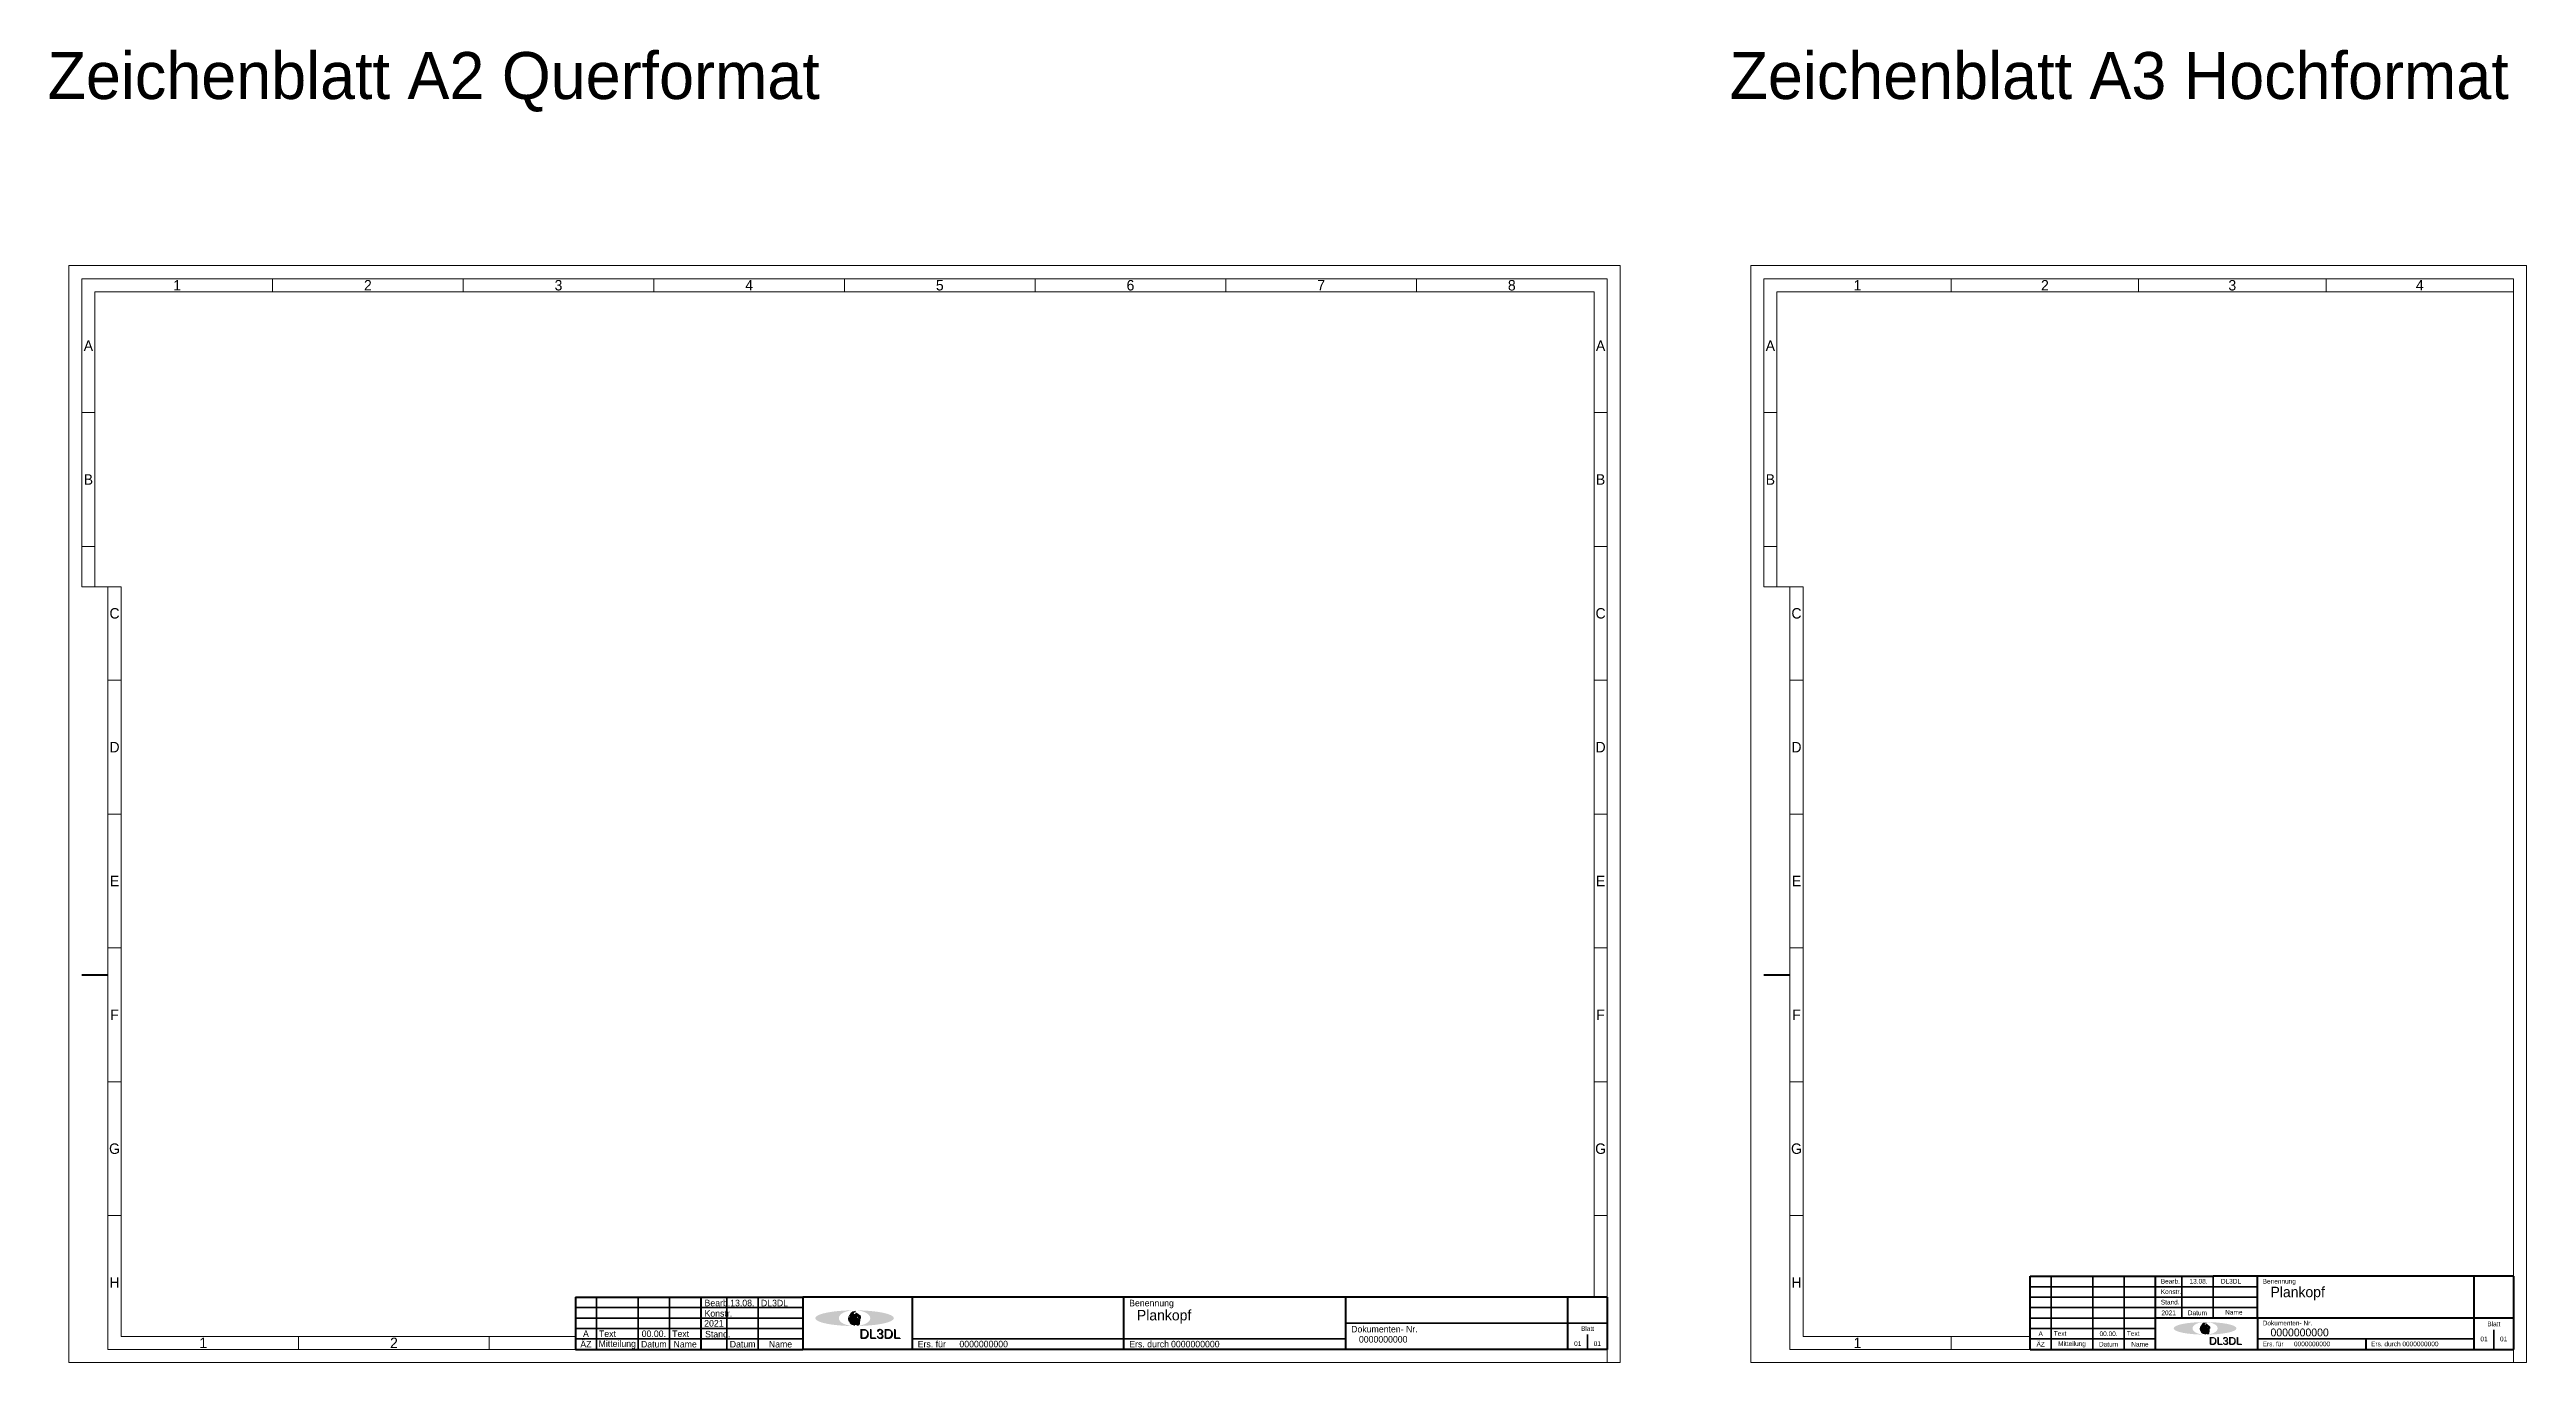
# Model space of a CAD drawing. Header units: millimetres. Extents: x -2 to 4162, y -72 to 4282.
# Drawn here: x 2129 to 3078, y 851 to 1354 of the extents above; entities that cross this region are included whole.
import ezdxf
from ezdxf.enums import TextEntityAlignment as Align

# ---------------------------------------------------------------- set-up
doc = ezdxf.new("R2010")
doc.units = ezdxf.units.MM
for name, color, linetype, lineweight, true_color in [('_Logo_A_oval', 1, 'Continuous', 5, 0xff0000), ('_Logo_B_oval', 30, 'Continuous', 5, 0xff7f00), ('_Logo_C_oval', 16, 'Continuous', 5, 0x4c0000), ('_Logo_Phoenix', 96, 'Continuous', 5, 0x004c00), ('_Logo_Text1', 5, 'Continuous', 5, 0x0000ff), ('_Logo_Text2', 1, 'Continuous', 5, 0xff0000), ('Begrenzungslinie Felder', 5, 'Continuous', 50, 0x0000ff), ('Begrenzungslinie Schriftfeld', 30, 'Continuous', 100, 0xff7f00), ('Blattformate', 2, 'Continuous', 5, 0xffff00), ('Hilfe', 6, 'Continuous', 5, 0xff00ff), ('Legende', 7, 'Continuous', 5, 0x000000), ('Lochung', 94, 'Continuous', 50, 0x008000), ('Text_Ausgef', 3, 'Continuous', 5, 0x00ff00), ('Text_Vorgabe', 1, 'Continuous', 5, 0xff0000), ('Zeichnungsrahmen_1', 7, 'Continuous', 5, 0x000000), ('Zeilenlinie', 134, 'Continuous', 35, 0x008080)]:
    doc.layers.add(name, color=color, linetype=linetype, lineweight=lineweight, true_color=true_color)
doc.styles.add('textstyle119', font='')
doc.styles.add('textstyle120', font='')
doc.styles.add('textstyle121', font='')
doc.styles.add('textstyle131', font='')
doc.styles.add('textstyle134', font='')
doc.styles.add('textstyle135', font='')
doc.styles.add('textstyle136', font='')
doc.styles.add('textstyle137', font='')
doc.styles.add('textstyle138', font='')
doc.styles.add('textstyle173', font='')
doc.styles.add('textstyle174', font='')
doc.styles.add('textstyle177', font='')
doc.styles.add('textstyle181', font='')
doc.styles.add('textstyle182', font='')
doc.styles.add('textstyle183', font='')
doc.styles.add('textstyle184', font='')
doc.styles.add('textstyle185', font='')
doc.styles.add('textstyle187', font='')
doc.styles.add('textstyle188', font='')
doc.styles.add('textstyle189', font='')
doc.styles.add('textstyle190', font='')
doc.styles.add('textstyle191', font='')
doc.styles.add('textstyle192', font='')
doc.styles.add('textstyle193', font='')
doc.styles.add('textstyle194', font='')
doc.styles.add('textstyle195', font='')
doc.styles.add('textstyle196', font='')
doc.styles.add('textstyle197', font='')
doc.styles.add('textstyle198', font='')
doc.styles.add('textstyle199', font='')
doc.styles.add('textstyle242', font='')
doc.styles.add('textstyle244', font='')
doc.styles.add('textstyle246', font='')
doc.styles.add('textstyle248', font='')
doc.styles.add('textstyle253', font='')
doc.styles.add('textstyle258', font='')
doc.styles.add('textstyle260', font='')
doc.styles.add('textstyle262', font='')
doc.styles.add('textstyle264', font='')
doc.styles.add('textstyle266', font='')
doc.styles.add('textstyle268', font='')
doc.styles.add('textstyle272', font='')
doc.styles.add('textstyle277', font='')
doc.styles.add('textstyle279', font='')
doc.styles.add('textstyle281', font='')
doc.styles.add('textstyle283', font='')
doc.styles.add('textstyle317', font='')
doc.styles.add('textstyle323', font='')
doc.styles.add('textstyle333', font='')
doc.styles.add('textstyle343', font='')
doc.styles.add('textstyle347', font='')
doc.styles.add('textstyle353', font='')
doc.styles.add('textstyle362', font='')
doc.styles.add('textstyle366', font='')
doc.styles.add('textstyle370', font='')
doc.styles.add('textstyle371', font='')
doc.styles.add('textstyle374', font='')
doc.styles.add('textstyle385', font='')
doc.styles.add('textstyle394', font='')
doc.styles.add('textstyle398', font='')
doc.styles.add('textstyle406', font='')
doc.styles.add('textstyle407', font='')
doc.styles.add('textstyle412', font='')
doc.styles.add('textstyle413', font='')
doc.styles.add('textstyle429', font='')
doc.styles.add('textstyle439', font='')
doc.styles.add('textstyle445', font='')
doc.styles.add('textstyle457', font='')
doc.styles.add('textstyle463', font='')
doc.styles.add('textstyle469', font='')
doc.styles.add('textstyle476', font='')
doc.styles.add('textstyle483', font='')
doc.styles.add('textstyle489', font='')
doc.styles.add('textstyle49', font='')
doc.styles.add('textstyle496', font='')
doc.styles.add('textstyle498', font='')
doc.styles.add('textstyle508', font='')
doc.styles.add('textstyle510', font='')
doc.styles.add('textstyle511', font='')
doc.styles.add('textstyle526', font='')
doc.styles.add('textstyle528', font='')
doc.styles.add('textstyle765', font='')
doc.styles.add('textstyle766', font='')
doc.styles.add('textstyle783', font='')
doc.styles.add('textstyle786', font='')
doc.styles.add('textstyle789', font='')
doc.styles.add('textstyle796', font='')
doc.styles.add('textstyle805', font='')
doc.styles.add('textstyle808', font='')
doc.styles.add('textstyle814', font='')
doc.styles.add('textstyle817', font='')
doc.styles.add('textstyle818', font='')
doc.styles.add('textstyle823', font='')
doc.styles.add('textstyle824', font='')
doc.styles.add('textstyle831', font='')
doc.styles.add('textstyle836', font='')
doc.styles.get('textstyle119').set_extended_font_data('TGL 31034-1')
doc.styles.get('textstyle120').set_extended_font_data('TGL 31034-1')
doc.styles.get('textstyle121').set_extended_font_data('TGL 31034-1')
doc.styles.get('textstyle131').set_extended_font_data('TGL 31034-1')
doc.styles.get('textstyle134').set_extended_font_data('TGL 31034-1')
doc.styles.get('textstyle135').set_extended_font_data('TGL 31034-1')
doc.styles.get('textstyle136').set_extended_font_data('TGL 31034-1')
doc.styles.get('textstyle137').set_extended_font_data('TGL 31034-1')
doc.styles.get('textstyle138').set_extended_font_data('TGL 31034-1')
doc.styles.get('textstyle173').set_extended_font_data('TGL 31034-1')
doc.styles.get('textstyle174').set_extended_font_data('TGL 31034-1')
doc.styles.get('textstyle177').set_extended_font_data('TGL 31034-1')
doc.styles.get('textstyle181').set_extended_font_data('TGL 31034-1')
doc.styles.get('textstyle182').set_extended_font_data('TGL 31034-1')
doc.styles.get('textstyle183').set_extended_font_data('TGL 31034-1')
doc.styles.get('textstyle184').set_extended_font_data('TGL 31034-1')
doc.styles.get('textstyle185').set_extended_font_data('TGL 31034-1')
doc.styles.get('textstyle187').set_extended_font_data('TGL 31034-1')
doc.styles.get('textstyle188').set_extended_font_data('TGL 31034-1')
doc.styles.get('textstyle189').set_extended_font_data('TGL 31034-1')
doc.styles.get('textstyle190').set_extended_font_data('TGL 31034-1')
doc.styles.get('textstyle191').set_extended_font_data('TGL 31034-1')
doc.styles.get('textstyle192').set_extended_font_data('TGL 31034-1')
doc.styles.get('textstyle193').set_extended_font_data('TGL 31034-1')
doc.styles.get('textstyle194').set_extended_font_data('TGL 31034-1')
doc.styles.get('textstyle195').set_extended_font_data('TGL 31034-1')
doc.styles.get('textstyle196').set_extended_font_data('TGL 31034-1')
doc.styles.get('textstyle197').set_extended_font_data('TGL 31034-1')
doc.styles.get('textstyle198').set_extended_font_data('TGL 31034-1')
doc.styles.get('textstyle199').set_extended_font_data('TGL 31034-1')
doc.styles.get('textstyle242').set_extended_font_data('TGL 31034-1')
doc.styles.get('textstyle244').set_extended_font_data('TGL 31034-1')
doc.styles.get('textstyle246').set_extended_font_data('TGL 31034-1')
doc.styles.get('textstyle248').set_extended_font_data('TGL 31034-1')
doc.styles.get('textstyle253').set_extended_font_data('TGL 31034-1')
doc.styles.get('textstyle258').set_extended_font_data('TGL 31034-1')
doc.styles.get('textstyle260').set_extended_font_data('TGL 31034-1')
doc.styles.get('textstyle262').set_extended_font_data('TGL 31034-1')
doc.styles.get('textstyle264').set_extended_font_data('TGL 31034-1')
doc.styles.get('textstyle266').set_extended_font_data('TGL 31034-1')
doc.styles.get('textstyle268').set_extended_font_data('TGL 31034-1')
doc.styles.get('textstyle272').set_extended_font_data('TGL 31034-1')
doc.styles.get('textstyle277').set_extended_font_data('TGL 31034-1')
doc.styles.get('textstyle279').set_extended_font_data('TGL 31034-1')
doc.styles.get('textstyle281').set_extended_font_data('TGL 31034-1')
doc.styles.get('textstyle283').set_extended_font_data('TGL 31034-1')
doc.styles.get('textstyle317').set_extended_font_data('TGL 31034-1')
doc.styles.get('textstyle323').set_extended_font_data('TGL 31034-1')
doc.styles.get('textstyle333').set_extended_font_data('TGL 31034-1')
doc.styles.get('textstyle343').set_extended_font_data('TGL 31034-1')
doc.styles.get('textstyle347').set_extended_font_data('TGL 31034-1')
doc.styles.get('textstyle353').set_extended_font_data('TGL 31034-1')
doc.styles.get('textstyle362').set_extended_font_data('TGL 31034-1')
doc.styles.get('textstyle366').set_extended_font_data('TGL 31034-1')
doc.styles.get('textstyle370').set_extended_font_data('TGL 31034-1')
doc.styles.get('textstyle371').set_extended_font_data('TGL 31034-1')
doc.styles.get('textstyle374').set_extended_font_data('TGL 31034-1')
doc.styles.get('textstyle385').set_extended_font_data('TGL 31034-1')
doc.styles.get('textstyle394').set_extended_font_data('TGL 31034-1')
doc.styles.get('textstyle398').set_extended_font_data('TGL 31034-1')
doc.styles.get('textstyle406').set_extended_font_data('TGL 31034-1')
doc.styles.get('textstyle407').set_extended_font_data('TGL 31034-1')
doc.styles.get('textstyle412').set_extended_font_data('TGL 31034-1')
doc.styles.get('textstyle413').set_extended_font_data('TGL 31034-1')
doc.styles.get('textstyle429').set_extended_font_data('TGL 31034-1')
doc.styles.get('textstyle439').set_extended_font_data('TGL 31034-1')
doc.styles.get('textstyle445').set_extended_font_data('TGL 31034-1')
doc.styles.get('textstyle457').set_extended_font_data('TGL 31034-1')
doc.styles.get('textstyle463').set_extended_font_data('TGL 31034-1')
doc.styles.get('textstyle469').set_extended_font_data('TGL 31034-1')
doc.styles.get('textstyle476').set_extended_font_data('TGL 31034-1')
doc.styles.get('textstyle483').set_extended_font_data('TGL 31034-1')
doc.styles.get('textstyle489').set_extended_font_data('TGL 31034-1')
doc.styles.get('textstyle49').set_extended_font_data('TGL 31034-1')
doc.styles.get('textstyle496').set_extended_font_data('TGL 31034-1')
doc.styles.get('textstyle498').set_extended_font_data('TGL 31034-1')
doc.styles.get('textstyle508').set_extended_font_data('TGL 31034-1')
doc.styles.get('textstyle510').set_extended_font_data('Arial')
doc.styles.get('textstyle511').set_extended_font_data('Arial')
doc.styles.get('textstyle526').set_extended_font_data('TGL 31034-1')
doc.styles.get('textstyle528').set_extended_font_data('TGL 31034-1')
doc.styles.get('textstyle765').set_extended_font_data('TGL 31034-1')
doc.styles.get('textstyle766').set_extended_font_data('TGL 31034-1')
doc.styles.get('textstyle783').set_extended_font_data('TGL 31034-1')
doc.styles.get('textstyle786').set_extended_font_data('TGL 31034-1')
doc.styles.get('textstyle789').set_extended_font_data('TGL 31034-1')
doc.styles.get('textstyle796').set_extended_font_data('TGL 31034-1')
doc.styles.get('textstyle805').set_extended_font_data('TGL 31034-1')
doc.styles.get('textstyle808').set_extended_font_data('TGL 31034-1')
doc.styles.get('textstyle814').set_extended_font_data('TGL 31034-1')
doc.styles.get('textstyle817').set_extended_font_data('TGL 31034-1')
doc.styles.get('textstyle818').set_extended_font_data('TGL 31034-1')
doc.styles.get('textstyle823').set_extended_font_data('TGL 31034-1')
doc.styles.get('textstyle824').set_extended_font_data('TGL 31034-1')
doc.styles.get('textstyle831').set_extended_font_data('TGL 31034-1')
doc.styles.get('textstyle836').set_extended_font_data('TGL 31034-1')

# ---------------------------------------------------------------- blocks, each defined once
blk = doc.blocks.new('block 1')
at = {"layer": '_Logo_A_oval'}
h = blk.add_hatch(color=256, dxfattribs=at)
edge = h.paths.add_edge_path()
edge.add_ellipse((-24.4, 16.3), major_axis=(7.52, 0), ratio=0.5, start_angle=0, end_angle=360)
edge = h.paths.add_edge_path()
edge.add_ellipse((-24.4, 16.3), major_axis=(11.3, 0), ratio=0.333333, start_angle=0, end_angle=360)
at = {"layer": '_Logo_B_oval'}
h = blk.add_hatch(color=256, dxfattribs=at)
edge = h.paths.add_edge_path()
edge.add_ellipse((-24.4, 16.3), major_axis=(11.3, 0), ratio=0.333333, start_angle=0, end_angle=360)
edge = h.paths.add_edge_path()
edge.add_ellipse((-24.4, 16.3), major_axis=(15, 0), ratio=0.25, start_angle=0, end_angle=360)
at = {"layer": '_Logo_C_oval'}
h = blk.add_hatch(color=256, dxfattribs=at)
edge = h.paths.add_edge_path()
edge.add_ellipse((-24.4, 16.3), major_axis=(15, 0), ratio=0.25, start_angle=0, end_angle=360)
edge = h.paths.add_edge_path()
edge.add_ellipse((-24.4, 16.3), major_axis=(18.8, 0), ratio=0.2, start_angle=0, end_angle=360)
at = {"layer": '_Logo_Phoenix'}
h = blk.add_hatch(color=256, dxfattribs=at)
edge = h.paths.add_edge_path()
edge.add_spline(control_points=[(-26.6, 17.9), (-27.8, 16.8), (-27.2, 14.8), (-27, 14.7)], knot_values=[0, 0, 0, 0, 1, 1, 1, 1], degree=3, periodic=0)
edge.add_spline(control_points=[(-27, 14.7), (-27, 14.8), (-27.6, 16.7), (-26.6, 17.9)], knot_values=[0, 0, 0, 0, 1, 1, 1, 1], degree=3, periodic=0)
h = blk.add_hatch(color=256, dxfattribs=at)
edge = h.paths.add_edge_path()
edge.add_spline(control_points=[(-25, 15.8), (-24.7, 15.6), (-24.9, 15.3), (-24.9, 15.3), (-24.9, 15.3), (-24.8, 15.1), (-24.3, 15.1), (-24.4, 15.5), (-24.5, 15.8), (-24.9, 16.2), (-25.2, 16.5), (-25.3, 16.8), (-25.1, 17.2), (-24.7, 17.4), (-24.6, 17.5), (-24.7, 17.7), (-24.9, 17.7), (-25.1, 17.6), (-25.3, 17.7), (-25.2, 18), (-25, 18.1), (-25, 18.1), (-25, 18.1), (-25, 18), (-25.1, 17.9), (-25.1, 17.8), (-24.8, 17.9), (-24.4, 18.1), (-23.8, 18.2), (-23.6, 18.2), (-23.6, 18.1), (-23.5, 17.9), (-23.6, 17.8), (-23.3, 17.8), (-23.1, 17.7), (-22.9, 17.5), (-23, 17.2), (-23.2, 17), (-23.3, 16.9), (-23.3, 16.9), (-23.3, 17.1), (-23.3, 17.2), (-23.5, 17.3), (-23.8, 17.2), (-23.9, 17), (-23.9, 16.7), (-23.6, 16.6), (-23.2, 16.4), (-23, 16.2)], knot_values=[0, 0, 0, 0, 1, 2, 3, 4, 5, 6, 7, 8, 9, 10, 11, 12, 13, 14, 15, 16, 17, 18, 19, 20, 21, 22, 23, 24, 25, 26, 27, 28, 29, 30, 31, 32, 33, 34, 35, 36, 37, 38, 39, 40, 41, 42, 43, 44, 45, 46, 46, 46, 46], degree=3, periodic=0)
edge.add_spline(control_points=[(-23, 16.2), (-22.8, 15.8), (-22.6, 15.3), (-22.7, 14.9), (-22.9, 14.4), (-23, 14.2), (-23, 14.2), (-22.5, 14.5), (-22.4, 15), (-22.4, 15.4), (-22.4, 15.5), (-22.3, 15.2), (-22.3, 14.8), (-22.4, 14.5), (-22.8, 13.7), (-23.2, 13.4), (-23.7, 13.3), (-24.3, 13.3), (-24.7, 13.5), (-24.7, 13.5), (-24.7, 13.5)], knot_values=[0, 0, 0, 0, 1, 2, 3, 4, 5, 6, 7, 8, 9, 10, 11, 12, 13, 14, 15, 16, 17, 18, 18, 18, 18], degree=3, periodic=0)
edge.add_spline(control_points=[(-24.7, 13.5), (-24.7, 13.5), (-24.7, 13.4), (-27.6, 16.8), (-24.6, 19.2)], knot_values=[0, 0, 0, 0, 1, 2, 2, 2, 2], degree=3, periodic=0)
edge.add_spline(control_points=[(-24.6, 19.2), (-25.9, 17.4), (-25, 15.8), (-25, 15.8), (-25, 15.8), (-25, 15.8), (-25, 15.8)], knot_values=[0, 0, 0, 0, 1, 2, 3, 4, 4, 4, 4], degree=3, periodic=0)
h = blk.add_hatch(color=256, dxfattribs=at)
edge = h.paths.add_edge_path()
edge.add_spline(control_points=[(-25.1, 19.2), (-26.6, 16.3), (-25.2, 13.3), (-25.2, 13.3), (-25.2, 13.3), (-27.3, 16.4), (-25.1, 19.2), (-25.1, 19.2), (-25.1, 19.2)], knot_values=[0, 0, 0, 0, 1, 2, 3, 4, 5, 6, 6, 6, 6], degree=3, periodic=0)
h = blk.add_hatch(color=256, dxfattribs=at)
edge = h.paths.add_edge_path()
edge.add_spline(control_points=[(-26.7, 16.7), (-26.7, 13.9), (-24.2, 12.9), (-24.2, 12.9), (-24.2, 12.9), (-27, 13.6), (-26.7, 16.7), (-26.7, 16.7), (-26.7, 16.7)], knot_values=[0, 0, 0, 0, 1, 2, 3, 4, 5, 6, 6, 6, 6], degree=3, periodic=0)
h = blk.add_hatch(color=256, dxfattribs=at)
edge = h.paths.add_edge_path()
edge.add_spline(control_points=[(-23.8, 19.7), (-25.8, 19.3), (-26.6, 17.4), (-26.6, 17.4)], knot_values=[0, 0, 0, 0, 1, 1, 1, 1], degree=3, periodic=0)
edge.add_spline(control_points=[(-26.6, 17.4), (-26.6, 17.5), (-26.3, 19.7), (-23.8, 19.7)], knot_values=[0, 0, 0, 0, 1, 1, 1, 1], degree=3, periodic=0)
h = blk.add_hatch(color=256, dxfattribs=at)
edge = h.paths.add_edge_path()
edge.add_spline(control_points=[(-22.5, 16.9), (-22.5, 16.7), (-22.5, 16.5), (-22.4, 16.2), (-22.4, 15.9), (-22.4, 15.9), (-22.4, 15.9), (-22.3, 16.2), (-22.3, 16.6), (-22.4, 17.3), (-22.6, 17.9), (-22.8, 18.2), (-23.3, 18.6), (-24, 18.9), (-24, 18.9), (-24, 18.9)], knot_values=[0, 0, 0, 0, 1, 2, 3, 4, 5, 6, 7, 8, 9, 10, 11, 12, 13, 13, 13, 13], degree=3, periodic=0)
edge.add_spline(control_points=[(-24, 18.9), (-23.6, 18.7), (-23.4, 18.5), (-23.1, 18.2), (-22.9, 17.9), (-22.6, 17.3), (-22.5, 16.9)], knot_values=[0, 0, 0, 0, 1, 2, 3, 4, 4, 4, 4], degree=3, periodic=0)
h = blk.add_hatch(color=256, dxfattribs=at)
edge = h.paths.add_edge_path()
edge.add_spline(control_points=[(-23.4, 13.1), (-23.2, 13), (-22.7, 13), (-22.5, 13.1), (-22.2, 13.3), (-22.1, 13.7), (-22.1, 13.9), (-22.1, 14.1), (-22.1, 14.1), (-22.1, 14.1), (-22.1, 13.8), (-22.2, 13.7), (-22.4, 13.5), (-22.6, 13.4), (-22.8, 13.3), (-23.1, 13.2), (-23.3, 13.2), (-23.4, 13.2), (-23.5, 13.2), (-23.5, 13.2), (-23.5, 13.2), (-23.5, 13.2), (-23.4, 13.1), (-23.4, 13.1), (-23.4, 13.1)], knot_values=[0, 0, 0, 0, 1, 2, 3, 4, 5, 6, 7, 8, 9, 10, 11, 12, 13, 14, 15, 16, 17, 18, 19, 20, 21, 22, 22, 22, 22], degree=3, periodic=0)
h = blk.add_hatch(color=256, dxfattribs=at)
edge = h.paths.add_edge_path()
edge.add_spline(control_points=[(-21.9, 15.3), (-21.9, 14.9), (-22, 14.4), (-22.2, 14.1), (-22.5, 13.8), (-22.7, 13.6), (-22.7, 13.6), (-22.6, 13.8), (-22.4, 14.2), (-22.3, 14.5), (-22.3, 14.8), (-22.4, 15.5)], knot_values=[0, 0, 0, 0, 1, 2, 3, 4, 5, 6, 7, 8, 9, 9, 9, 9], degree=3, periodic=0)
edge.add_spline(control_points=[(-22.4, 15.5), (-22.2, 15.6), (-22.2, 15.8), (-22.2, 16.4), (-22.2, 17), (-22.2, 17.3), (-22.4, 17.9), (-22.5, 18), (-22.2, 17.5), (-22.1, 17.2), (-22, 16.8), (-21.9, 16.4), (-21.9, 15.8), (-21.9, 15.3)], knot_values=[0, 0, 0, 0, 1, 2, 3, 4, 5, 6, 7, 8, 9, 10, 11, 11, 11, 11], degree=3, periodic=0)
h = blk.add_hatch(color=256, dxfattribs=at)
edge = h.paths.add_edge_path()
edge.add_spline(control_points=[(-21.6, 16.2), (-21.6, 16.5), (-21.7, 16.8), (-21.7, 17.1), (-21.9, 17.4), (-22.1, 17.7), (-22.1, 17.7), (-22.1, 17.7)], knot_values=[0, 0, 0, 0, 1, 2, 3, 4, 5, 5, 5, 5], degree=3, periodic=0)
edge.add_spline(control_points=[(-22.1, 17.7), (-21.5, 17.4), (-21.6, 16.2), (-21.6, 16.2), (-21.6, 16.2)], knot_values=[0, 0, 0, 0, 1, 2, 2, 2, 2], degree=3, periodic=0)
for points in [[(-26.6, 17.9), (-27.8, 16.8), (-27.2, 14.8), (-27, 14.7)], [(-24.6, 19.2), (-27.6, 16.8), (-24.7, 13.4), (-24.7, 13.5), (-24.7, 13.5)], [(-26.6, 17.9), (-27.6, 16.7), (-27, 14.8), (-27, 14.7)], [(-26.7, 16.7), (-26.7, 13.9), (-24.2, 12.9), (-24.2, 12.9), (-24.2, 12.9), (-27, 13.6), (-26.7, 16.7), (-26.7, 16.7), (-26.7, 16.7)], [(-23.8, 19.7), (-26.3, 19.7), (-26.6, 17.5), (-26.6, 17.4)], [(-23.8, 19.7), (-25.8, 19.3), (-26.6, 17.4), (-26.6, 17.4)], [(-25.1, 19.2), (-26.6, 16.3), (-25.2, 13.3), (-25.2, 13.3), (-25.2, 13.3), (-27.3, 16.4), (-25.1, 19.2), (-25.1, 19.2), (-25.1, 19.2)], [(-24.6, 19.2), (-25.9, 17.4), (-25, 15.8), (-25, 15.8), (-25, 15.8), (-25, 15.8), (-25, 15.8)], [(-25, 15.8), (-24.7, 15.6), (-24.9, 15.3), (-24.9, 15.3), (-24.9, 15.3), (-24.8, 15.1), (-24.3, 15.1), (-24.4, 15.5), (-24.5, 15.8), (-24.9, 16.2), (-25.2, 16.5), (-25.3, 16.8), (-25.1, 17.2), (-24.7, 17.4), (-24.6, 17.5), (-24.7, 17.7), (-24.9, 17.7), (-25.1, 17.6), (-25.3, 17.7), (-25.2, 18), (-25, 18.1), (-25, 18.1), (-25, 18.1), (-25, 18), (-25.1, 17.9), (-25.1, 17.8), (-24.8, 17.9), (-24.4, 18.1), (-23.8, 18.2), (-23.6, 18.2), (-23.6, 18.1), (-23.5, 17.9), (-23.6, 17.8), (-23.3, 17.8), (-23.1, 17.7), (-22.9, 17.5), (-23, 17.2), (-23.2, 17), (-23.3, 16.9), (-23.3, 16.9), (-23.3, 17.1), (-23.3, 17.2), (-23.5, 17.3), (-23.8, 17.2), (-23.9, 17), (-23.9, 16.7), (-23.6, 16.6), (-23.2, 16.4), (-23, 16.2)], [(-23, 16.2), (-22.8, 15.8), (-22.6, 15.3), (-22.7, 14.9), (-22.9, 14.4), (-23, 14.2), (-23, 14.2), (-22.5, 14.5), (-22.4, 15), (-22.4, 15.4), (-22.4, 15.5), (-22.3, 15.2), (-22.3, 14.8), (-22.4, 14.5), (-22.8, 13.7), (-23.2, 13.4), (-23.7, 13.3), (-24.3, 13.3), (-24.7, 13.5), (-24.7, 13.5), (-24.7, 13.5)], [(-24, 18.9), (-23.6, 18.7), (-23.4, 18.5), (-23.1, 18.2), (-22.9, 17.9), (-22.6, 17.3), (-22.5, 16.9)], [(-22.5, 16.9), (-22.5, 16.7), (-22.5, 16.5), (-22.4, 16.2), (-22.4, 15.9), (-22.4, 15.9), (-22.4, 15.9), (-22.3, 16.2), (-22.3, 16.6), (-22.4, 17.3), (-22.6, 17.9), (-22.8, 18.2), (-23.3, 18.6), (-24, 18.9), (-24, 18.9), (-24, 18.9)], [(-23.4, 13.1), (-23.2, 13), (-22.7, 13), (-22.5, 13.1), (-22.2, 13.3), (-22.1, 13.7), (-22.1, 13.9), (-22.1, 14.1), (-22.1, 14.1), (-22.1, 14.1), (-22.1, 13.8), (-22.2, 13.7), (-22.4, 13.5), (-22.6, 13.4), (-22.8, 13.3), (-23.1, 13.2), (-23.3, 13.2), (-23.4, 13.2), (-23.5, 13.2), (-23.5, 13.2), (-23.5, 13.2), (-23.5, 13.2), (-23.4, 13.1), (-23.4, 13.1), (-23.4, 13.1)], [(-21.9, 15.3), (-21.9, 14.9), (-22, 14.4), (-22.2, 14.1), (-22.5, 13.8), (-22.7, 13.6), (-22.7, 13.6), (-22.6, 13.8), (-22.4, 14.2), (-22.3, 14.5), (-22.3, 14.8), (-22.4, 15.5)], [(-22.4, 15.5), (-22.2, 15.6), (-22.2, 15.8), (-22.2, 16.4), (-22.2, 17), (-22.2, 17.3), (-22.4, 17.9), (-22.5, 18), (-22.2, 17.5), (-22.1, 17.2), (-22, 16.8), (-21.9, 16.4), (-21.9, 15.8), (-21.9, 15.3)], [(-22.1, 17.7), (-21.5, 17.4), (-21.6, 16.2), (-21.6, 16.2), (-21.6, 16.2)], [(-21.6, 16.2), (-21.6, 16.5), (-21.7, 16.8), (-21.7, 17.1), (-21.9, 17.4), (-22.1, 17.7), (-22.1, 17.7), (-22.1, 17.7)]]:
    blk.add_open_spline(points, degree=3, dxfattribs=at)
at = {"layer": '_Logo_Text1', "style": 'textstyle511'}
blk.add_text('DL3DL', height=4.51, dxfattribs=at).set_placement((-12, 8.6), align=Align.MIDDLE_CENTER)
at = {"layer": '_Logo_Text2', "style": 'textstyle510'}
blk.add_text('DL3DL', height=4.51, dxfattribs=at).set_placement((-12.3, 8.9), align=Align.MIDDLE_CENTER)

msp = doc.modelspace()

# ---------------------------------------------------------------- linework, layer by layer
at = {"layer": 'Begrenzungslinie Felder'}
for p, q in [((2935.59, 880.17), (2935.59, 884.17)), ((2974.59, 880.17), (2974.59, 884.17)), ((3057.59, 868.17), (3057.59, 884.17)), ((2378.59, 876.17), (2378.59, 856.17)), ((2417.59, 876.17), (2417.59, 856.17)), ((2459.59, 860.17), (2459.59, 876.17)), ((2540.59, 856.17), (2540.59, 876.17)), ((2625.59, 856.17), (2625.59, 876.17)), ((2710.59, 856.17), (2710.59, 876.17)), ((2935.59, 876.17), (2935.59, 880.17)), ((2935.59, 872.17), (2935.59, 876.17)), ((2974.59, 876.17), (2974.59, 880.17)), ((2974.59, 872.17), (2974.59, 876.17)), ((2935.59, 868.17), (2935.59, 872.17)), ((2935.59, 864.17), (2935.59, 868.17)), ((2974.59, 868.17), (2935.59, 868.17)), ((2935.59, 860.17), (2935.59, 864.17)), ((2974.59, 868.17), (2974.59, 872.17)), ((3057.59, 868.17), (2974.59, 868.17)), ((2974.59, 868.17), (2974.59, 864.17)), ((2974.59, 864.17), (2974.59, 860.17)), ((3072.59, 868.17), (3057.59, 868.17)), ((3057.59, 856.17), (3057.59, 868.17)), ((2459.59, 856.17), (2459.59, 860.17)), ((2935.59, 856.17), (2935.59, 860.17)), ((2974.59, 860.17), (2974.59, 856.17)), ((3016.09, 860.17), (3016.09, 856.17))]:
    msp.add_line(p, q, dxfattribs=at)
at = {"layer": 'Begrenzungslinie Schriftfeld'}
for p, q in [((2887.59, 880.17), (2887.59, 884.17)), ((2887.59, 884.17), (2895.59, 884.17)), ((2895.59, 884.17), (2911.59, 884.17)), ((2911.59, 884.17), (2923.59, 884.17)), ((2923.59, 884.17), (2935.59, 884.17)), ((2935.59, 884.17), (2945.59, 884.17)), ((2945.59, 884.17), (2957.59, 884.17)), ((3072.59, 884.17), (2957.59, 884.17)), ((3072.59, 884.17), (3072.59, 868.17)), ((2330.59, 876.17), (2330.59, 872.17)), ((2330.59, 876.17), (2338.59, 876.17)), ((2338.59, 876.17), (2354.59, 876.17)), ((2354.59, 876.17), (2366.59, 876.17)), ((2366.59, 876.17), (2378.59, 876.17)), ((2378.59, 876.17), (2388.59, 876.17)), ((2388.59, 876.17), (2400.59, 876.17)), ((2400.59, 876.17), (2417.59, 876.17)), ((2540.59, 876.17), (2417.59, 876.17)), ((2625.59, 876.17), (2540.59, 876.17)), ((2710.59, 876.17), (2625.59, 876.17)), ((2725.59, 876.17), (2710.59, 876.17)), ((2725.59, 876.17), (2725.59, 866.17)), ((2887.59, 876.17), (2887.59, 880.17)), ((2887.59, 872.17), (2887.59, 876.17)), ((2330.59, 872.17), (2330.59, 868.17)), ((2330.59, 868.17), (2330.59, 864.17)), ((2330.59, 864.17), (2330.59, 860.17)), ((2725.59, 866.17), (2725.59, 856.17)), ((2887.59, 868.17), (2887.59, 872.17)), ((2887.59, 864.17), (2887.59, 868.17)), ((2887.59, 860.17), (2887.59, 864.17)), ((3072.59, 868.17), (3072.59, 864.17)), ((3072.59, 864.17), (3072.59, 860.17)), ((2330.59, 860.17), (2330.59, 856.17)), ((2330.59, 856.17), (2417.59, 856.17)), ((2540.59, 856.17), (2417.59, 856.17)), ((2625.59, 856.17), (2540.59, 856.17)), ((2710.59, 856.17), (2625.59, 856.17)), ((2718.09, 856.17), (2710.59, 856.17)), ((2725.59, 856.17), (2718.09, 856.17)), ((2887.59, 856.17), (2887.59, 860.17)), ((2887.59, 856.17), (2895.59, 856.17)), ((2895.59, 856.17), (2911.59, 856.17)), ((2911.59, 856.17), (2923.59, 856.17)), ((2923.59, 856.17), (2935.59, 856.17)), ((2935.59, 856.17), (3072.59, 856.17)), ((3072.59, 860.17), (3072.59, 856.17))]:
    msp.add_line(p, q, dxfattribs=at)
at = {"layer": 'Blattformate'}
for p, q in [((2136.59, 851.17), (2136.59, 1271.17)), ((2136.59, 1271.17), (2730.59, 1271.17)), ((2730.59, 851.17), (2730.59, 1271.17)), ((2780.59, 851.17), (2780.59, 1271.17)), ((2780.59, 1271.17), (3077.59, 1271.17)), ((3077.59, 851.17), (3077.59, 1271.17)), ((2136.59, 851.17), (2730.59, 851.17)), ((2780.59, 851.17), (3077.59, 851.17))]:
    msp.add_line(p, q, dxfattribs=at)
at = {"layer": 'Hilfe'}
for p, q in [((2725.59, 851.17), (2725.59, 856.17)), ((3072.59, 851.17), (3072.59, 856.17)), ((2730.59, 851.17), (2725.59, 851.17)), ((3077.59, 851.17), (3072.59, 851.17))]:
    msp.add_line(p, q, dxfattribs=at)
at = {"layer": 'Lochung'}
for p, q in [((2141.59, 999.67), (2151.59, 999.67)), ((2785.59, 999.67), (2795.59, 999.67))]:
    msp.add_line(p, q, dxfattribs=at)
at = {"layer": 'Zeichnungsrahmen_1'}
for p, q in [((2141.59, 1266.17), (2725.59, 1266.17)), ((2141.59, 1266.17), (2141.59, 1148.17)), ((2214.59, 1266.17), (2214.59, 1261.17)), ((2287.59, 1266.17), (2287.59, 1261.17)), ((2360.59, 1266.17), (2360.59, 1261.17)), ((2433.59, 1266.17), (2433.59, 1261.17)), ((2506.59, 1266.17), (2506.59, 1261.17)), ((2579.59, 1266.17), (2579.59, 1261.17)), ((2652.59, 1266.17), (2652.59, 1261.17)), ((2725.59, 1266.17), (2725.59, 876.17)), ((2785.59, 1266.17), (2785.59, 1148.17)), ((2785.59, 1266.17), (3072.59, 1266.17)), ((2857.34, 1266.17), (2857.34, 1261.17)), ((2929.09, 1266.17), (2929.09, 1261.17)), ((3000.84, 1266.17), (3000.84, 1261.17)), ((3072.59, 1266.17), (3072.59, 884.17)), ((2720.59, 1261.17), (2146.59, 1261.17)), ((2146.59, 1148.17), (2146.59, 1261.17)), ((2720.59, 876.17), (2720.59, 1261.17)), ((2790.59, 1148.17), (2790.59, 1261.17)), ((3072.59, 1261.17), (2790.59, 1261.17)), ((2146.59, 1214.92), (2141.59, 1214.92)), ((2725.59, 1214.92), (2720.59, 1214.92)), ((2790.59, 1214.92), (2785.59, 1214.92)), ((2146.59, 1163.67), (2141.59, 1163.67)), ((2725.59, 1163.67), (2720.59, 1163.67)), ((2790.59, 1163.67), (2785.59, 1163.67)), ((2141.59, 1148.17), (2156.59, 1148.17)), ((2151.59, 856.17), (2151.59, 1148.17)), ((2156.59, 1148.17), (2156.59, 861.17)), ((2785.59, 1148.17), (2800.59, 1148.17)), ((2795.59, 856.17), (2795.59, 1148.17)), ((2800.59, 1148.17), (2800.59, 861.17)), ((2151.59, 1112.42), (2156.59, 1112.42)), ((2725.59, 1112.42), (2720.59, 1112.42)), ((2795.59, 1112.42), (2800.59, 1112.42)), ((2151.59, 1061.17), (2156.59, 1061.17)), ((2725.59, 1061.17), (2720.59, 1061.17)), ((2795.59, 1061.17), (2800.59, 1061.17)), ((2151.59, 1009.92), (2156.59, 1009.92)), ((2725.59, 1009.92), (2720.59, 1009.92)), ((2795.59, 1009.92), (2800.59, 1009.92)), ((2151.59, 958.67), (2156.59, 958.67)), ((2725.59, 958.67), (2720.59, 958.67)), ((2795.59, 958.67), (2800.59, 958.67)), ((2151.59, 907.42), (2156.59, 907.42)), ((2725.59, 907.42), (2720.59, 907.42)), ((2795.59, 907.42), (2800.59, 907.42)), ((2151.59, 856.17), (2330.59, 856.17)), ((2156.59, 861.17), (2330.59, 861.17)), ((2224.59, 856.17), (2224.59, 861.17)), ((2297.59, 856.17), (2297.59, 861.17)), ((2795.59, 856.17), (2887.59, 856.17)), ((2800.59, 861.17), (2887.59, 861.17)), ((2857.34, 861.17), (2857.34, 856.17))]:
    msp.add_line(p, q, dxfattribs=at)
at = {"layer": 'Zeilenlinie'}
for p, q in [((2895.59, 856.17), (2895.59, 884.17)), ((2911.59, 856.17), (2911.59, 884.17)), ((2923.59, 856.17), (2923.59, 884.17)), ((2945.59, 868.17), (2945.59, 884.17)), ((2957.59, 868.17), (2957.59, 884.17)), ((2338.59, 876.17), (2338.59, 856.17)), ((2354.59, 876.17), (2354.59, 856.17)), ((2366.59, 876.17), (2366.59, 856.17)), ((2388.59, 876.17), (2388.59, 856.17)), ((2400.59, 876.17), (2400.59, 856.17)), ((2887.59, 880.17), (2935.59, 880.17)), ((2887.59, 876.17), (2935.59, 876.17)), ((2935.59, 880.17), (2974.59, 880.17)), ((2935.59, 876.17), (2974.59, 876.17)), ((2330.59, 872.17), (2378.59, 872.17)), ((2330.59, 868.17), (2378.59, 868.17)), ((2330.59, 864.17), (2378.59, 864.17)), ((2378.59, 872.17), (2417.59, 872.17)), ((2378.59, 868.17), (2417.59, 868.17)), ((2378.59, 864.17), (2417.59, 864.17)), ((2625.59, 866.17), (2725.59, 866.17)), ((2887.59, 872.17), (2935.59, 872.17)), ((2887.59, 868.17), (2935.59, 868.17)), ((2887.59, 864.17), (2935.59, 864.17)), ((2935.59, 872.17), (2974.59, 872.17)), ((3065.09, 856.17), (3065.09, 863.67)), ((2330.59, 860.17), (2378.59, 860.17)), ((2378.59, 860.17), (2417.59, 860.17)), ((2459.59, 860.17), (2625.59, 860.17)), ((2718.09, 856.17), (2718.09, 861.9)), ((2887.59, 860.17), (2935.59, 860.17)), ((2974.59, 860.17), (3057.59, 860.17))]:
    msp.add_line(p, q, dxfattribs=at)

# ---------------------------------------------------------------- block references
at = {"layer": 'Begrenzungslinie Felder'}
for p, xscale, yscale in [((2456.97, 855.09), 0.8, 0.8), ((2970.16, 853.8), 0.6400000000000001, 0.6400000000000001)]:
    msp.add_blockref('block 1', p, dxfattribs=dict(at, xscale=xscale, yscale=yscale))

# ---------------------------------------------------------------- texts
at = {"layer": 'Legende'}
for s, style, p in [('Zeichenblatt A2 Querformat', 'textstyle528', (2128.45, 1352.98)), ('Zeichenblatt A3 Hochformat', 'textstyle526', (2772.45, 1352.98))]:
    msp.add_text(s, height=18, dxfattribs=dict(at, style=style)).set_placement(p, align=Align.TOP_LEFT)
at = {"layer": 'Text_Ausgef'}
for s, height, style, p in [('13.08.', 1.8, 'textstyle120', (2948.59, 883.17)), ('DL3DL', 1.8, 'textstyle119', (2960.59, 883.17)), ('DL3DL', 2.5, 'textstyle796', (2401.59, 875.17)), ('Plankopf', 4, 'textstyle182', (2979.59, 880.17)), ('Text', 2.5, 'textstyle766', (2339.59, 863.42)), ('Text', 2.5, 'textstyle765', (2367.59, 863.42)), ('Plankopf', 4, 'textstyle174', (2545.56, 871.28)), ('Text', 1.8, 'textstyle789', (2896.59, 863.17)), ('Text', 1.8, 'textstyle786', (2924.59, 863.17)), ('0000000000', 3, 'textstyle181', (2979.59, 864.17)), ('0000000000', 2.5, 'textstyle406', (2477.59, 859.47)), ('0000000000', 2.5, 'textstyle412', (2558.62, 859.45)), ('0000000000', 2.5, 'textstyle173', (2630.56, 861.28)), ('0000000000', 1.8, 'textstyle808', (2988.59, 859.17)), ('0000000000', 1.8, 'textstyle805', (3030.09, 859.17))]:
    msp.add_text(s, height=height, dxfattribs=dict(at, style=style)).set_placement(p, align=Align.TOP_LEFT)
for s, height, style, p in [('13.08.', 2.5, 'textstyle814', (2394.47, 873.94)), ('A', 2.5, 'textstyle831', (2334.59, 862.17)), ('00.00.', 2.5, 'textstyle836', (2360.59, 862.17)), ('2021', 2.5, 'textstyle131', (2383.59, 866.17)), ('A', 1.8, 'textstyle49', (2891.59, 862.17)), ('00.00.', 1.8, 'textstyle783', (2917.59, 862.17)), ('2021', 1.8, 'textstyle121', (2940.59, 870.17)), ('01', 1.8, 'textstyle824', (2714.34, 858.4)), ('01', 1.8, 'textstyle823', (2721.84, 858.4)), ('01', 1.8, 'textstyle818', (3061.34, 860.17)), ('01', 1.8, 'textstyle817', (3068.84, 860.17))]:
    msp.add_text(s, height=height, dxfattribs=dict(at, style=style)).set_placement(p, align=Align.MIDDLE_CENTER)
at = {"layer": 'Text_Vorgabe'}
for s, height, style, p in [('Bearb.', 1.8, 'textstyle429', (2937.59, 883.17)), ('Benennung', 1.8, 'textstyle366', (2976.59, 883.17)), ('Bearb.', 2.5, 'textstyle445', (2379.99, 875.21)), ('Benennung', 2.5, 'textstyle362', (2542.59, 875.17)), ('Stand.', 1.8, 'textstyle457', (2937.59, 875.17)), ('Konstr.', 1.8, 'textstyle439', (2937.59, 879.17)), ('Konstr.', 2.5, 'textstyle469', (2379.99, 871.21)), ('Stand.', 2.5, 'textstyle463', (2380.22, 863.26)), ('Dokumenten- Nr.', 2.5, 'textstyle394', (2627.59, 865.17)), ('Dokumenten- Nr.', 1.8, 'textstyle371', (2976.59, 867.17)), ('Ers. für', 2.5, 'textstyle407', (2461.62, 859.45)), ('Ers. durch', 2.5, 'textstyle413', (2542.62, 859.45)), ('Ers. für', 1.8, 'textstyle385', (2976.59, 859.17)), ('Ers. durch', 1.8, 'textstyle398', (3018.09, 859.17))]:
    msp.add_text(s, height=height, dxfattribs=dict(at, style=style)).set_placement(p, align=Align.TOP_LEFT)
for s, height, style, p in [('Blatt', 1.8, 'textstyle374', (2718.09, 864.15)), ('Datum', 1.8, 'textstyle347', (2951.59, 870.17)), ('Name', 1.8, 'textstyle343', (2965.55, 870.39)), ('Blatt', 1.8, 'textstyle370', (3065.09, 865.92)), ('ÄZ', 2.5, 'textstyle476', (2334.59, 858.17)), ('Mitteilung', 2.5, 'textstyle489', (2346.58, 858.39)), ('Datum', 2.5, 'textstyle498', (2360.59, 858.17)), ('Name', 2.5, 'textstyle333', (2372.59, 858.17)), ('Datum', 2.5, 'textstyle323', (2394.59, 858.17)), ('Name', 2.5, 'textstyle353', (2409.09, 858.17)), ('ÄZ', 1.8, 'textstyle483', (2891.59, 858.17)), ('Mitteilung', 1.8, 'textstyle496', (2903.58, 858.39)), ('Datum', 1.8, 'textstyle508', (2917.59, 858.17)), ('Name', 1.8, 'textstyle317', (2929.59, 858.17))]:
    msp.add_text(s, height=height, dxfattribs=dict(at, style=style)).set_placement(p, align=Align.MIDDLE_CENTER)
at = {"layer": 'Zeichnungsrahmen_1'}
for s, style, p in [('1', 'textstyle248', (2178.09, 1263.67)), ('2', 'textstyle246', (2251.09, 1263.67)), ('3', 'textstyle244', (2324.09, 1263.67)), ('4', 'textstyle242', (2397.09, 1263.67)), ('5', 'textstyle268', (2470.09, 1263.67)), ('6', 'textstyle266', (2543.09, 1263.67)), ('7', 'textstyle264', (2616.09, 1263.67)), ('8', 'textstyle262', (2689.09, 1263.67)), ('1', 'textstyle136', (2821.47, 1263.67)), ('2', 'textstyle134', (2893.22, 1263.67)), ('3', 'textstyle138', (2964.97, 1263.67)), ('4', 'textstyle137', (3036.72, 1263.67)), ('A', 'textstyle253', (2144.09, 1240.54)), ('A', 'textstyle192', (2723.09, 1240.54)), ('A', 'textstyle283', (2788.09, 1240.54)), ('B', 'textstyle281', (2144.09, 1189.29)), ('B', 'textstyle191', (2723.09, 1189.29)), ('B', 'textstyle279', (2788.09, 1189.29)), ('C', 'textstyle277', (2154.09, 1138.04)), ('C', 'textstyle198', (2723.09, 1138.04)), ('C', 'textstyle272', (2798.09, 1138.04)), ('D', 'textstyle177', (2154.09, 1086.79)), ('D', 'textstyle197', (2723.09, 1086.79)), ('D', 'textstyle187', (2798.09, 1086.79)), ('E', 'textstyle185', (2154.09, 1035.54)), ('E', 'textstyle196', (2723.09, 1035.54)), ('E', 'textstyle184', (2798.09, 1035.54)), ('F', 'textstyle183', (2154.09, 984.29)), ('F', 'textstyle195', (2723.09, 984.29)), ('F', 'textstyle190', (2798.09, 984.29)), ('G', 'textstyle189', (2154.09, 933.04)), ('G', 'textstyle199', (2723.09, 933.04)), ('G', 'textstyle188', (2798.09, 933.04)), ('H', 'textstyle194', (2154.09, 881.79)), ('H', 'textstyle193', (2798.09, 881.79)), ('1', 'textstyle260', (2188.09, 858.67)), ('2', 'textstyle258', (2261.09, 858.67)), ('1', 'textstyle135', (2821.47, 858.67))]:
    msp.add_text(s, height=4, dxfattribs=dict(at, style=style)).set_placement(p, align=Align.MIDDLE_CENTER)

doc.saveas('drawing.dxf')
